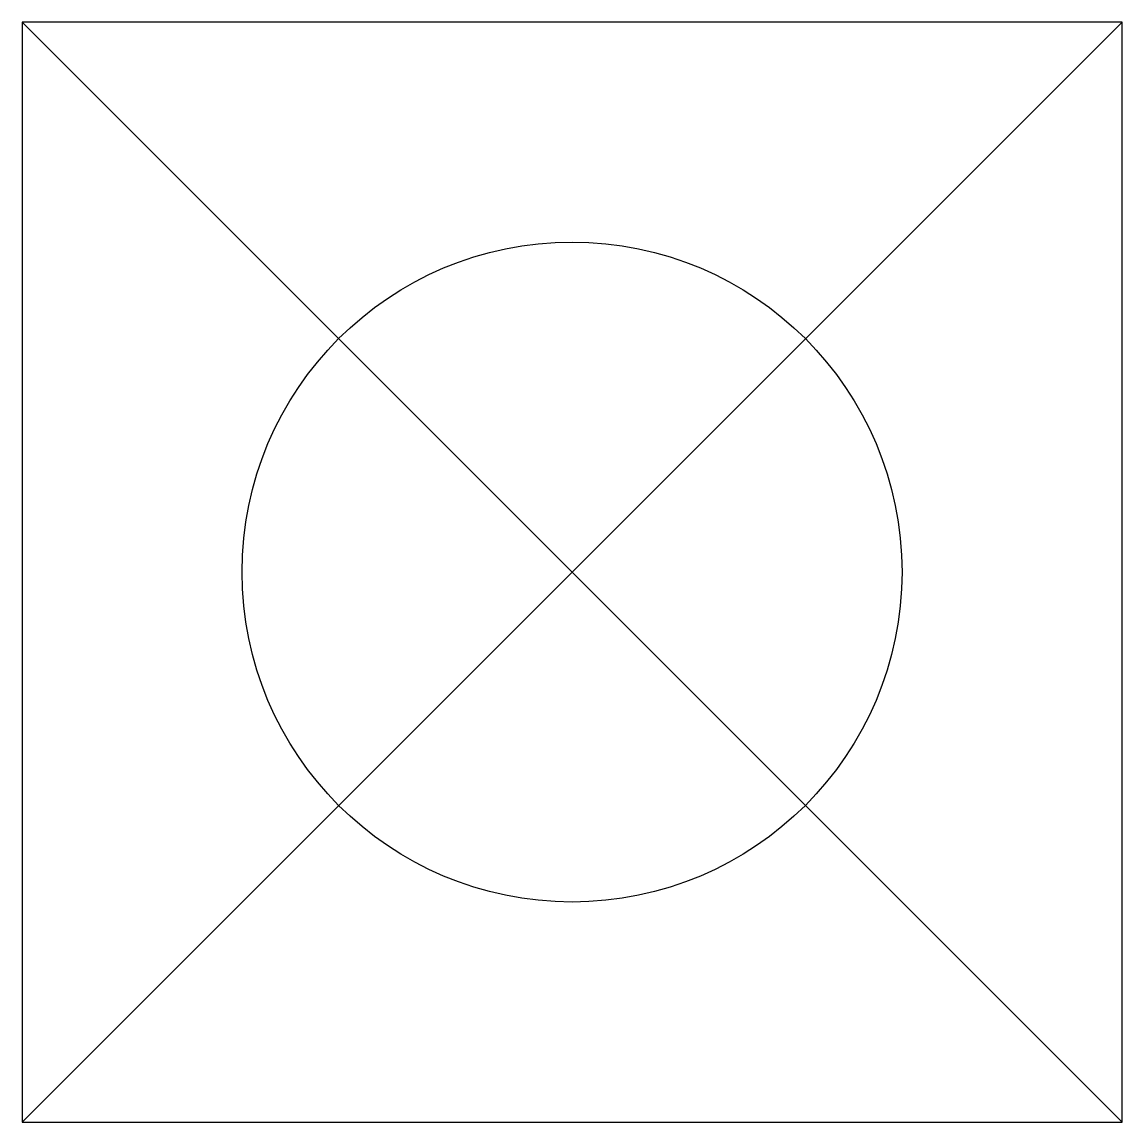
# Model space of a CAD drawing. Header units: millimetres. Extents: x 0 to 2000, y 0 to 2000.
import ezdxf

# ---------------------------------------------------------------- set-up
doc = ezdxf.new("R2010")
doc.units = ezdxf.units.MM

msp = doc.modelspace()

# ---------------------------------------------------------------- linework, layer by layer
for p, q in [((0, 0), (2000, 2000)), ((0, 2000), (2000, 0))]:
    msp.add_line(p, q)
msp.add_lwpolyline([(0, 0), (2000, 0), (2000, 2000), (0, 2000), (0, 0)])
msp.add_circle((1000, 1000), 600)

doc.saveas('drawing.dxf')
